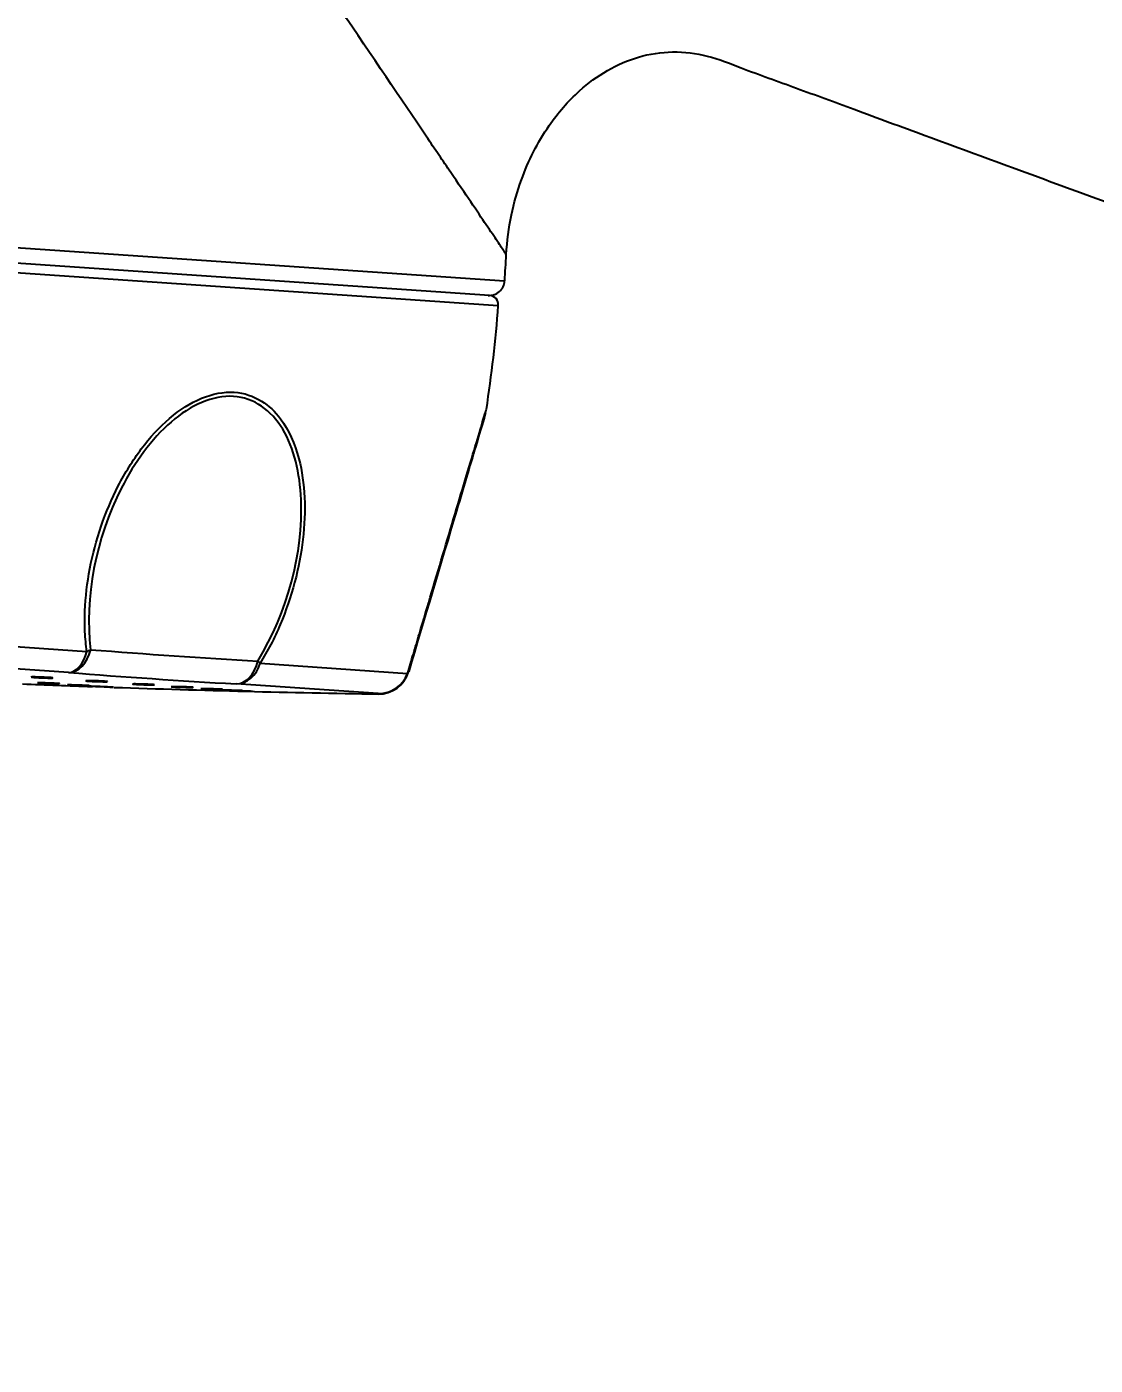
# Model space of a CAD drawing. Extents: x 0 to 1128, y 0 to 827.
# Drawn here: x 508.48 to 542.81, y 545.07 to 588.08 of the extents above; entities that cross this region are included whole.
import ezdxf

# ---------------------------------------------------------------- set-up
doc = ezdxf.new("R2010")
doc.units = 0
doc.header["$LTSCALE"] = 10
doc.header["$MEASUREMENT"] = 0
doc.header["$PDMODE"] = 3
doc.header["$PDSIZE"] = -10
doc.layers.get('0').update_dxf_attribs({"linetype": 'CONTINUOUS'})
doc.layers.get('DEFPOINTS').update_dxf_attribs({"linetype": 'CONTINUOUS'})
doc.layers.add('1', color=7, linetype='CONTINUOUS')
doc.styles.add('Daelim Dimension', font='')
doc.styles.get('Daelim Dimension').set_extended_font_data('나눔고딕')
doc.dimstyles.new('DEFAULT', dxfattribs={"dimscale": 2, "dimtxt": 2, "dimasz": 2, "dimexe": 0, "dimexo": 2, "dimgap": 1, "dimtad": 1, "dimdec": 0, "dimzin": 9, "dimdsep": 46, "dimtxsty": 'Daelim Dimension', "dimcen": 0.5, "dimclrd": 5, "dimclre": 5, "dimclrt": 256, "dimadec": 1, "dimazin": 0, "dimtfac": 1, "dimtdec": 0, "dimtix": 1, "dimtmove": 0, "dimatfit": 3, "dimfxl": 1, "dimtolj": 1, "dimtzin": 1, "dimlwd": 9, "dimlwe": 9, "dimarcsym": 0})

# ---------------------------------------------------------------- blocks, each defined once
blk = doc.blocks.new('*D0')
at = {"color": 5, "lineweight": 9, "ltscale": 0.5, "transparency": 16777216}
for p, q in [((494.782, 561.361), (494.782, 283.79)), ((720.293, 334.467), (720.293, 283.79)), ((498.782, 283.79), (716.293, 283.79))]:
    blk.add_line(p, q, dxfattribs=at)
at = {"color": 5, "ltscale": 0.5, "transparency": 16777216}
for points in [[(498.782, 284.456), (498.782, 283.123), (494.782, 283.79)], [(716.293, 284.456), (716.293, 283.123), (720.293, 283.79)]]:
    blk.add_solid(points, dxfattribs=at)
at = {"layer": 'DEFPOINTS', "color": 0, "ltscale": 0.5, "transparency": 16777216}
for p in [(494.782, 565.361), (720.293, 338.467), (720.293, 283.79)]:
    blk.add_point(p, dxfattribs=at)
at = {"color": 7, "ltscale": 0.5, "transparency": 16777216, "insert": (607.537, 290.903), "char_height": 10, "attachment_point": 5, "style": 'Daelim Dimension'}
blk.add_mtext('\\A1;225', dxfattribs=at)
blk = doc.blocks.new('*D2')
at = {"color": 5, "lineweight": 9, "ltscale": 0.5, "transparency": 16777216}
for p, q in [((490.782, 565.361), (437.655, 565.361)), ((437.655, 561.361), (437.655, 342.467)), ((689.62, 338.467), (437.655, 338.467))]:
    blk.add_line(p, q, dxfattribs=at)
at = {"color": 5, "ltscale": 0.5, "transparency": 16777216}
for points in [[(436.989, 561.361), (438.322, 561.361), (437.655, 565.361)], [(436.989, 342.467), (438.322, 342.467), (437.655, 338.467)]]:
    blk.add_solid(points, dxfattribs=at)
at = {"layer": 'DEFPOINTS', "color": 0, "ltscale": 0.5, "transparency": 16777216}
for p in [(494.782, 565.361), (437.655, 338.467), (693.62, 338.467)]:
    blk.add_point(p, dxfattribs=at)
at = {"color": 7, "ltscale": 0.5, "transparency": 16777216, "insert": (430.529, 451.914), "char_height": 10, "attachment_point": 5, "rotation": 90, "style": 'Daelim Dimension'}
blk.add_mtext('\\A1;227', dxfattribs=at)

msp = doc.modelspace()

# ---------------------------------------------------------------- linework, layer by layer
at = {"layer": '1', "color": 7, "linetype": 'Continuous'}
for p, q in [((468.065, 582.917), (523.634, 579.128)), ((495.904, 581.825), (523.838, 579.92)), ((523.355, 579.45), (495.87, 581.324)), ((498.977, 568.788), (510.409, 568.009)), ((509.826, 567.335), (498.792, 568.088)), ((515.986, 567.629), (520.721, 567.306)), ((519.779, 566.657), (515.209, 566.968)), ((519.779, 566.657), (519.775, 566.642))]:
    msp.add_line(p, q, dxfattribs=at)
for centre, radius, start, end in [((399.095, 587.921), 125, 356.32995, 356.7184), ((523.339, 579.952), 0.5, 266.0999, 356.33), ((523.335, 579.151), 0.3, 355.6959, 86.0999), ((480.905, 582.344), 42.85, 351.1961, 355.6959), ((519.791, 567.642), 1, 269.0488, 343.4195), ((527.793, 1049.584), 483.009, 267.69242, 267.9574), ((527.793, 1049.584), 483.009, 268.04192, 269.04876)]:
    msp.add_arc(centre, radius, start, end, dxfattribs=at)
for centre, major_axis, ratio, start_param, end_param in [((509.863, 568.334), (0.079, 0.997), 0.708356, 3.201082, 4.499098), ((509.863, 568.334), (-0.068, -0.998), 0.591619, 0.052077, 1.279768), ((509.863, 568.334), (0.992, 0.129), 0.453228, 5.235213, 5.398191), ((615.904, 1014.785), (170.509, 431.736), 0.68986, 3.349475, 3.36588), ((615.412, 1014.98), (-170.863, -432.632), 0.68986, 0.207883, 0.224287), ((515.235, 567.968), (-0.057, -0.998), 0.70581, 0.043486, 1.341502), ((515.235, 567.968), (-0.068, -0.998), 0.806217, 0.052077, 1.279768), ((515.235, 567.968), (-0.854, 0.52), 0.175115, 3.754975, 3.917953), ((519.796, 567.657), (-0.958, 0.285), 0.999966, 1.843577, 3.141593), ((519.796, 567.657), (0.958, -0.285), 0.444306, 6.120207, 6.283185), ((519.796, 567.657), (-0.068, -0.998), 0.98842, 0.052077, 1.279768)]:
    msp.add_ellipse(centre, major_axis=major_axis, ratio=ratio, start_param=start_param, end_param=end_param, dxfattribs=at)
for points, knots in [([(523.89, 580.766), (523.876, 580.786), (523.848, 580.828), (523.625, 581.16), (523.267, 581.689), (522.763, 582.434), (522.115, 583.391), (520.848, 585.255), (518.487, 588.767), (514.802, 594.192), (511.439, 599.152), (508.662, 603.259), (506.223, 606.862), (503.505, 610.85), (500.978, 614.583), (499.532, 616.735), (498.908, 617.663)], [0, 0, 0, 0, 0.03684, 0.074066, 0.112005, 0.150963, 0.191222, 0.233031, 0.351862, 0.491758, 0.62721, 0.683143, 0.759439, 0.859337, 0.939331, 1, 1, 1, 1]), ([(523.89, 580.766), (523.914, 581.197), (524.021, 582.006), (524.421, 583.428), (525.119, 584.818), (526.12, 585.977), (527.115, 586.711), (528.134, 587.155), (529.239, 587.329), (530.372, 587.188), (531.664, 586.67), (533.238, 586.109), (535.209, 585.379), (537.523, 584.53), (540.321, 583.5), (542.356, 582.753), (543.457, 582.348)], [0, 0, 0, 0, 0.052944, 0.100959, 0.181814, 0.24288, 0.288469, 0.333442, 0.378949, 0.4251, 0.47248, 0.550418, 0.631682, 0.732122, 0.854989, 1, 1, 1, 1]), ([(510.409, 568.009), (510.386, 568.219), (510.34, 568.643), (510.343, 569.53), (510.475, 570.673), (510.84, 572.04), (511.396, 573.354), (512.136, 574.554), (513.048, 575.555), (514.094, 576.222), (515.148, 576.427), (516.024, 576.132), (516.773, 575.422), (517.255, 574.334), (517.446, 572.968), (517.391, 571.612), (517.125, 570.227), (516.734, 569.093), (516.337, 568.232), (516.102, 567.829), (515.986, 567.629)], [0, 0, 0, 0, 0.030925, 0.062393, 0.124655, 0.186847, 0.248867, 0.311288, 0.373942, 0.43667, 0.499585, 0.558364, 0.609289, 0.687378, 0.749769, 0.812162, 0.87525, 0.93778, 0.969186, 1, 1, 1, 1]), ([(515.908, 567.702), (516.863, 569.271), (517.368, 571.182), (517.261, 573.743), (517.075, 574.538), (516.336, 575.767), (515.786, 576.165), (514.463, 576.249), (513.748, 575.928), (512.488, 574.837), (511.944, 574.08), (510.7, 571.637), (510.322, 569.714), (510.536, 568.068)], [0, 0, 0, 0, 0.25, 0.25, 0.375, 0.375, 0.5, 0.5, 0.625, 0.625, 0.75, 0.75, 1, 1, 1, 1]), ([(520.721, 567.306), (520.781, 567.51), (520.904, 567.923), (521.162, 568.792), (521.497, 569.921), (521.904, 571.285), (522.3, 572.611), (522.666, 573.836), (522.978, 574.878), (523.195, 575.601), (523.25, 575.787), (523.25, 575.788), (523.25, 575.788)], [0, 0, 0, 0, 0.061876, 0.124828, 0.249385, 0.373806, 0.4979, 0.622802, 0.748142, 0.873644, 0.999514, 1, 1, 1, 1]), ([(523.109, 575.281), (523.181, 575.522), (523.221, 575.657), (523.22, 575.652), (523.112, 575.289), (522.768, 574.136), (522.537, 573.358), (521.799, 570.88), (521.23, 568.971), (520.754, 567.371)], [0, 0, 0, 0, 0.134363, 0.134363, 0.350772, 0.350772, 0.567182, 0.567182, 1, 1, 1, 1]), ([(509.237, 567.17), (509.211, 567.172), (509.18, 567.174), (509.113, 567.178), (509.075, 567.18), (508.998, 567.183), (508.957, 567.185), (508.879, 567.188), (508.842, 567.189), (508.773, 567.19), (508.74, 567.191), (508.687, 567.191), (508.666, 567.191), (508.635, 567.19), (508.625, 567.189), (508.622, 567.188), (508.621, 567.188), (508.621, 567.187)], [0, 0, 0, 0, 0.137993, 0.137993, 0.275612, 0.275612, 0.417986, 0.417986, 0.553454, 0.553454, 0.694175, 0.694175, 0.832197, 0.832197, 0.970641, 0.970641, 1, 1, 1, 1]), ([(508.634, 567.184), (508.634, 567.184), (508.634, 567.184), (508.645, 567.182), (508.662, 567.181), (508.706, 567.177), (508.735, 567.175), (508.798, 567.171), (508.834, 567.169), (508.908, 567.165), (508.949, 567.164), (509.027, 567.161), (509.066, 567.159), (509.138, 567.158), (509.173, 567.157), (509.232, 567.156), (509.258, 567.156), (509.296, 567.157), (509.309, 567.157), (509.316, 567.158)], [0, 0, 0, 0, 0.000312, 0.000312, 0.123397, 0.123397, 0.250958, 0.250958, 0.373827, 0.373827, 0.500576, 0.500576, 0.624965, 0.624965, 0.750037, 0.750037, 0.877593, 0.877593, 1, 1, 1, 1]), ([(509.509, 566.978), (509.495, 566.979), (509.475, 566.98), (509.424, 566.983), (509.394, 566.985), (509.326, 566.988), (509.287, 566.99), (509.21, 566.993), (509.171, 566.994), (509.093, 566.997), (509.054, 566.999), (508.985, 567.001), (508.953, 567.002), (508.9, 567.003), (508.878, 567.003), (508.846, 567.003), (508.836, 567.003), (508.833, 567.002), (508.832, 567.002), (508.832, 567.002)], [0, 0, 0, 0, 0.120906, 0.120906, 0.241486, 0.241486, 0.366219, 0.366219, 0.484863, 0.484863, 0.608085, 0.608085, 0.728893, 0.728893, 0.850083, 0.850083, 0.973099, 0.973099, 1, 1, 1, 1]), ([(508.844, 567), (508.844, 567), (508.844, 567), (508.854, 566.999), (508.871, 566.998), (508.916, 566.996), (508.943, 566.994), (509.006, 566.991), (509.042, 566.989), (509.118, 566.986), (509.157, 566.984), (509.235, 566.981), (509.274, 566.98), (509.348, 566.978), (509.383, 566.977), (509.441, 566.975), (509.466, 566.975), (509.505, 566.974), (509.519, 566.974), (509.526, 566.975)], [0, 0, 0, 0, 0.000258, 0.000258, 0.127296, 0.127296, 0.249692, 0.249692, 0.375932, 0.375932, 0.499785, 0.499785, 0.62429, 0.62429, 0.751221, 0.751221, 0.873546, 0.873546, 1, 1, 1, 1]), ([(509.321, 567.16), (509.321, 567.161), (509.32, 567.161), (509.31, 567.163), (509.297, 567.165), (509.266, 567.168), (509.253, 567.169), (509.237, 567.17)], [0, 0, 0, 0, 0.249231, 0.249231, 0.710052, 0.710052, 1, 1, 1, 1]), ([(509.532, 566.975), (509.532, 566.976), (509.53, 566.976), (509.524, 566.977), (509.518, 566.977), (509.509, 566.978)], [0, 0, 0, 0, 0.428962, 0.428962, 1, 1, 1, 1]), ([(510.483, 566.912), (510.475, 566.912), (510.46, 566.913), (510.42, 566.915), (510.393, 566.917), (510.333, 566.919), (510.297, 566.921), (510.223, 566.924), (510.184, 566.925), (510.106, 566.928), (510.066, 566.93), (509.991, 566.932), (509.956, 566.933), (509.895, 566.935), (509.867, 566.936), (509.825, 566.937), (509.809, 566.937), (509.794, 566.937), (509.791, 566.936), (509.791, 566.936)], [0, 0, 0, 0, 0.114696, 0.114696, 0.229084, 0.229084, 0.347411, 0.347411, 0.459961, 0.459961, 0.576855, 0.576855, 0.691459, 0.691459, 0.806425, 0.806425, 0.923123, 0.923123, 1, 1, 1, 1]), ([(509.793, 566.936), (509.793, 566.936), (509.793, 566.936), (509.797, 566.935), (509.808, 566.934), (509.842, 566.932), (509.864, 566.931), (509.919, 566.929), (509.952, 566.927), (510.023, 566.924), (510.061, 566.923), (510.139, 566.92), (510.179, 566.918), (510.256, 566.916), (510.294, 566.915), (510.36, 566.913), (510.389, 566.912), (510.438, 566.911), (510.458, 566.91), (510.484, 566.91), (510.49, 566.91), (510.49, 566.911), (510.488, 566.911), (510.483, 566.912)], [0, 0, 0, 0, 0.000213, 0.000213, 0.106056, 0.106056, 0.208031, 0.208031, 0.31321, 0.31321, 0.416399, 0.416399, 0.520132, 0.520132, 0.625886, 0.625886, 0.727802, 0.727802, 0.833763, 0.833763, 0.935783, 0.935783, 1, 1, 1, 1]), ([(511.075, 566.871), (511.073, 566.872), (511.064, 566.872), (511.034, 566.873), (511.013, 566.874), (510.961, 566.877), (510.929, 566.878), (510.86, 566.88), (510.823, 566.882), (510.746, 566.885), (510.705, 566.886), (510.628, 566.889), (510.59, 566.89), (510.522, 566.892), (510.49, 566.893), (510.438, 566.895), (510.416, 566.895), (510.387, 566.896), (510.378, 566.896), (510.376, 566.896), (510.376, 566.896), (510.376, 566.896)], [0, 0, 0, 0, 0.108919, 0.108919, 0.217544, 0.217544, 0.329911, 0.329911, 0.436792, 0.436792, 0.547797, 0.547797, 0.656628, 0.656628, 0.765802, 0.765802, 0.876622, 0.876622, 0.984082, 0.984082, 1, 1, 1, 1]), ([(511.021, 567.049), (511, 567.05), (510.972, 567.052), (510.91, 567.056), (510.875, 567.057), (510.8, 567.061), (510.759, 567.062), (510.68, 567.065), (510.642, 567.066), (510.569, 567.068), (510.534, 567.069), (510.474, 567.069), (510.448, 567.069), (510.408, 567.069), (510.394, 567.069), (510.382, 567.067), (510.379, 567.067), (510.38, 567.066)], [0, 0, 0, 0, 0.131077, 0.131077, 0.261798, 0.261798, 0.397036, 0.397036, 0.525714, 0.525714, 0.659382, 0.659382, 0.790487, 0.790487, 0.921992, 0.921992, 1, 1, 1, 1]), ([(510.383, 567.065), (510.383, 567.065), (510.383, 567.065), (510.389, 567.063), (510.401, 567.062), (510.437, 567.059), (510.462, 567.057), (510.52, 567.054), (510.553, 567.052), (510.624, 567.048), (510.663, 567.047), (510.742, 567.044), (510.781, 567.043), (510.857, 567.04), (510.893, 567.04), (510.959, 567.038), (510.988, 567.038), (511.034, 567.038), (511.052, 567.039), (511.063, 567.039)], [0, 0, 0, 0, 0.000309, 0.000309, 0.123394, 0.123394, 0.250953, 0.250953, 0.373822, 0.373822, 0.500571, 0.500571, 0.62496, 0.62496, 0.750031, 0.750031, 0.877587, 0.877587, 1, 1, 1, 1]), ([(511.079, 567.041), (511.079, 567.042), (511.079, 567.042), (511.077, 567.043), (511.069, 567.044), (511.046, 567.047), (511.035, 567.048), (511.021, 567.049)], [0, 0, 0, 0, 0.082137, 0.082137, 0.64552, 0.64552, 1, 1, 1, 1]), ([(512.553, 566.944), (512.536, 566.946), (512.512, 566.947), (512.456, 566.95), (512.424, 566.952), (512.352, 566.955), (512.312, 566.956), (512.234, 566.959), (512.195, 566.96), (512.119, 566.962), (512.081, 566.963), (512.015, 566.964), (511.986, 566.965), (511.938, 566.965), (511.919, 566.965), (511.894, 566.964), (511.888, 566.963), (511.89, 566.961), (511.898, 566.96), (511.925, 566.957), (511.945, 566.956), (511.996, 566.953), (512.026, 566.951), (512.092, 566.948), (512.13, 566.947), (512.207, 566.944), (512.247, 566.943), (512.324, 566.94), (512.363, 566.939), (512.433, 566.938), (512.466, 566.937), (512.52, 566.937), (512.542, 566.937), (512.574, 566.938), (512.585, 566.938), (512.588, 566.939)], [0, 0, 0, 0, 0.058508, 0.058508, 0.116857, 0.116857, 0.177222, 0.177222, 0.23466, 0.23466, 0.294324, 0.294324, 0.352845, 0.352845, 0.411544, 0.411544, 0.471112, 0.471112, 0.52886, 0.52886, 0.588707, 0.588707, 0.646354, 0.646354, 0.70582, 0.70582, 0.76418, 0.76418, 0.82286, 0.82286, 0.882706, 0.882706, 0.940384, 0.940384, 1, 1, 1, 1]), ([(512.589, 566.94), (512.589, 566.94), (512.585, 566.941), (512.572, 566.943), (512.564, 566.943), (512.553, 566.944)], [0, 0, 0, 0, 0.546855, 0.546855, 1, 1, 1, 1]), ([(511.272, 566.858), (511.272, 566.858), (511.269, 566.858), (511.253, 566.859), (511.238, 566.859), (511.196, 566.861), (511.168, 566.862), (511.106, 566.864), (511.071, 566.865), (510.997, 566.867), (510.957, 566.869), (510.878, 566.872), (510.839, 566.873), (510.765, 566.876), (510.73, 566.877), (510.669, 566.879), (510.643, 566.88), (510.603, 566.881), (510.588, 566.882), (510.571, 566.882), (510.57, 566.882), (510.578, 566.882), (510.584, 566.882), (510.591, 566.882)], [0, 0, 0, 0, 0.066677, 0.066677, 0.163185, 0.163185, 0.263017, 0.263017, 0.357976, 0.357976, 0.456598, 0.456598, 0.553289, 0.553289, 0.650285, 0.650285, 0.748743, 0.748743, 0.844215, 0.844215, 0.943189, 0.943189, 1, 1, 1, 1]), ([(511.157, 566.862), (511.173, 566.861), (511.188, 566.861), (511.224, 566.86), (511.242, 566.859), (511.262, 566.858), (511.267, 566.858), (511.27, 566.858)], [0, 0, 0, 0, 0.257399, 0.257399, 0.713138, 0.713138, 1, 1, 1, 1]), ([(513.807, 566.859), (513.795, 566.86), (513.775, 566.861), (513.727, 566.864), (513.697, 566.865), (513.63, 566.868), (513.592, 566.869), (513.516, 566.872), (513.476, 566.873), (513.399, 566.875), (513.359, 566.876), (513.289, 566.877), (513.256, 566.878), (513.201, 566.879), (513.178, 566.879), (513.144, 566.878), (513.133, 566.878), (513.127, 566.877), (513.127, 566.877), (513.127, 566.877)], [0, 0, 0, 0, 0.119523, 0.119523, 0.238722, 0.238722, 0.362039, 0.362039, 0.479375, 0.479375, 0.601261, 0.601261, 0.720809, 0.720809, 0.840723, 0.840723, 0.962412, 0.962412, 1, 1, 1, 1]), ([(513.136, 566.875), (513.136, 566.875), (513.136, 566.875), (513.145, 566.874), (513.16, 566.873), (513.203, 566.871), (513.23, 566.869), (513.291, 566.867), (513.327, 566.865), (513.401, 566.863), (513.44, 566.861), (513.518, 566.859), (513.558, 566.858), (513.632, 566.856), (513.668, 566.855), (513.728, 566.855), (513.754, 566.854), (513.796, 566.854), (513.811, 566.855), (513.819, 566.855)], [0, 0, 0, 0, 0.000242, 0.000242, 0.127237, 0.127237, 0.249561, 0.249561, 0.375749, 0.375749, 0.499587, 0.499587, 0.624104, 0.624104, 0.751096, 0.751096, 0.873488, 0.873488, 1, 1, 1, 1]), ([(513.826, 566.856), (513.826, 566.856), (513.826, 566.857), (513.821, 566.858), (513.815, 566.858), (513.807, 566.859)], [0, 0, 0, 0, 0.377957, 0.377957, 1, 1, 1, 1]), ([(514.765, 566.794), (514.757, 566.794), (514.742, 566.795), (514.701, 566.797), (514.675, 566.798), (514.614, 566.801), (514.578, 566.802), (514.504, 566.804), (514.466, 566.805), (514.388, 566.808), (514.347, 566.809), (514.273, 566.81), (514.238, 566.811), (514.176, 566.812), (514.149, 566.813), (514.106, 566.813), (514.09, 566.813), (514.075, 566.812), (514.072, 566.812), (514.072, 566.812)], [0, 0, 0, 0, 0.114629, 0.114629, 0.228948, 0.228948, 0.347216, 0.347216, 0.459748, 0.459748, 0.576644, 0.576644, 0.691298, 0.691298, 0.806302, 0.806302, 0.923009, 0.923009, 1, 1, 1, 1]), ([(514.074, 566.811), (514.074, 566.811), (514.074, 566.811), (514.078, 566.811), (514.089, 566.81), (514.123, 566.808), (514.146, 566.807), (514.2, 566.805), (514.233, 566.803), (514.304, 566.801), (514.343, 566.8), (514.42, 566.797), (514.46, 566.796), (514.537, 566.794), (514.575, 566.794), (514.641, 566.792), (514.671, 566.792), (514.72, 566.791), (514.74, 566.791), (514.765, 566.792), (514.772, 566.792), (514.772, 566.793), (514.77, 566.793), (514.765, 566.794)], [0, 0, 0, 0, 0.0002, 0.0002, 0.10601, 0.10601, 0.207929, 0.207929, 0.313067, 0.313067, 0.416247, 0.416247, 0.519994, 0.519994, 0.625801, 0.625801, 0.727777, 0.727777, 0.833774, 0.833774, 0.935803, 0.935803, 1, 1, 1, 1]), ([(515.41, 566.75), (515.407, 566.75), (515.397, 566.751), (515.365, 566.752), (515.342, 566.753), (515.289, 566.755), (515.255, 566.756), (515.185, 566.758), (515.148, 566.759), (515.071, 566.761), (515.03, 566.762), (514.953, 566.764), (514.915, 566.765), (514.848, 566.766), (514.817, 566.767), (514.767, 566.768), (514.746, 566.768), (514.719, 566.768), (514.712, 566.768), (514.711, 566.768), (514.711, 566.768), (514.711, 566.768)], [0, 0, 0, 0, 0.109996, 0.109996, 0.219695, 0.219695, 0.333183, 0.333183, 0.441167, 0.441167, 0.553338, 0.553338, 0.663358, 0.663358, 0.773714, 0.773714, 0.885704, 0.885704, 0.994271, 0.994271, 1, 1, 1, 1]), ([(514.728, 566.766), (514.728, 566.766), (514.729, 566.766), (514.741, 566.766), (514.759, 566.765), (514.807, 566.763), (514.836, 566.762), (514.902, 566.76), (514.939, 566.759), (515.015, 566.757), (515.055, 566.756), (515.133, 566.754), (515.173, 566.753), (515.244, 566.751), (515.276, 566.751), (515.333, 566.75), (515.357, 566.749), (515.392, 566.749), (515.403, 566.749), (515.411, 566.749), (515.412, 566.749), (515.41, 566.75)], [0, 0, 0, 0, 0.00043, 0.00043, 0.114386, 0.114386, 0.231941, 0.231941, 0.347306, 0.347306, 0.463306, 0.463306, 0.581609, 0.581609, 0.695628, 0.695628, 0.814142, 0.814142, 0.928221, 0.928221, 1, 1, 1, 1]), ([(515.733, 566.728), (515.734, 566.728), (515.729, 566.728), (515.706, 566.729), (515.689, 566.729), (515.642, 566.731), (515.613, 566.731), (515.547, 566.733), (515.512, 566.734), (515.436, 566.736), (515.396, 566.737), (515.317, 566.739), (515.278, 566.74), (515.207, 566.742), (515.173, 566.743), (515.115, 566.744), (515.091, 566.745), (515.055, 566.745), (515.042, 566.746), (515.034, 566.746), (515.033, 566.746), (515.033, 566.746)], [0, 0, 0, 0, 0.105591, 0.105591, 0.210897, 0.210897, 0.31984, 0.31984, 0.423499, 0.423499, 0.531178, 0.531178, 0.636792, 0.636792, 0.742728, 0.742728, 0.850233, 0.850233, 0.954453, 0.954453, 1, 1, 1, 1])]:
    msp.add_open_spline(points, degree=3, knots=knots, dxfattribs=at)

# ---------------------------------------------------------------- dimensions: what is measured, and where the dimension line sits
at = {"color": 5, "ltscale": 0.5}
dim = msp.add_linear_dim(base=(437.655, 338.467), p1=(494.782, 565.361), p2=(693.62, 338.467), angle=90, text='227', dimstyle='DEFAULT', override={"dimtxt": 5, "dimclrd": 5, "dimclre": 5, "dimclrt": 7}, dxfattribs=at)
dim.commit()
dim.dimension.update_dxf_attribs({"geometry": '*D2', "text_midpoint": (430.529, 451.914)})
dim = msp.add_linear_dim(base=(720.293, 283.79), p1=(494.782, 565.361), p2=(720.293, 338.467), text='225', dimstyle='DEFAULT', override={"dimtxt": 5, "dimclrd": 5, "dimclre": 5, "dimclrt": 7}, dxfattribs=at)
dim.commit()
dim.dimension.update_dxf_attribs({"geometry": '*D0', "text_midpoint": (607.537, 290.903)})

doc.saveas('drawing.dxf')
